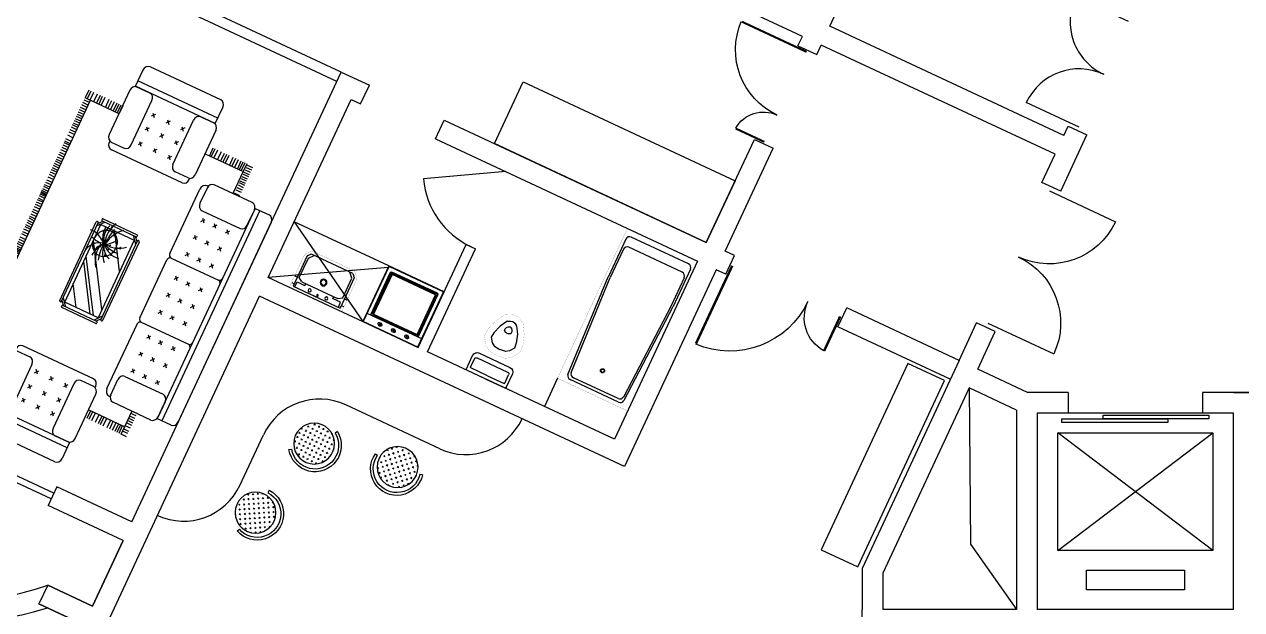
# Model space of a CAD drawing. Header units: millimetres. Extents: x 751 to 49128, y 379 to 40024.
# Drawn here: x 13132 to 24918, y 19677 to 25339 of the extents above; entities that cross this region are included whole.
import ezdxf
from ezdxf.enums import TextEntityAlignment as Align

# ---------------------------------------------------------------- set-up
doc = ezdxf.new("R2010")
doc.units = ezdxf.units.MM
for name, color, linetype in [('LAYER1', 5, 'Continuous'), ('PUB_TEXT', 7, 'Continuous'), ('PUB_WINDW', 7, 'Continuous'), ('STAIR', 2, 'Continuous'), ('WALL', 255, 'Continuous'), ('WINDOW', 2, 'Continuous'), ('WINDOW_TEXT', 7, 'Continuous')]:
    doc.layers.add(name, color=color, linetype=linetype)
doc.styles.add('DIM_FONT', font='SIMPLEX', dxfattribs={"width": 0.8})
doc.styles.add('SIMPLEX', font='SIMPLEX.SHX')
doc.styles.get("Standard").update_dxf_attribs({"font": 'arial.ttf'})

# ---------------------------------------------------------------- blocks, each defined once
blk = doc.blocks.new('_DBLK')
blk.add_line((-0.5, 0), (0, -0.866))
blk.add_arc((-0.5, 0), 1, 300, 0)
at = {"style": 'SIMPLEX', "flags": 9}
blk.add_attdef('A', text='', height=1, dxfattribs=at).set_placement((0, 1.5), align=Align.MIDDLE)
blk = doc.blocks.new('_C5VVX')
for p, q in [((929, 1668), (1692, 1668)), ((879, 1468), (879, 1618)), ((1742, 1618), (1742, 1466)), ((879, 1518), (1742, 1518)), ((879, 1468), (1742, 1468)), ((1035, 1468), (896, 1468)), ((1585, 1468), (1725, 1468)), ((846, 1418), (846, 1007)), ((1085, 1007), (1085, 1418)), ((1535, 1007), (1535, 1418)), ((1775, 1418), (1775, 1007)), ((1162, 1326), (1131, 1296)), ((1131, 1326), (1162, 1296)), ((1319, 1326), (1289, 1296)), ((1289, 1326), (1319, 1296)), ((1477, 1326), (1447, 1296)), ((1447, 1326), (1477, 1296)), ((2073, 1159), (2073, 1231)), ((2120, 1159), (2120, 1231)), ((2150, 1159), (2150, 1231)), ((398, 1222), (456, 1222)), ((398, 1194), (456, 1194)), ((398, 1173), (456, 1173)), ((398, 1144), (456, 1144)), ((458, 1154), (458, 1225)), ((458, 1154), (846, 1154)), ((458, 1008), (458, 1154)), ((480, 1154), (480, 1225)), ((501, 1154), (501, 1225)), ((522, 1154), (522, 1225)), ((551, 1154), (551, 1225)), ((581, 1154), (581, 1225)), ((608, 1154), (608, 1225)), ((652, 1154), (652, 1225)), ((679, 1154), (679, 1225)), ((702, 1154), (702, 1225)), ((735, 1154), (735, 1225)), ((774, 1154), (774, 1225)), ((803, 1154), (803, 1225)), ((824, 1154), (824, 1225)), ((1162, 1199), (1131, 1169)), ((1131, 1199), (1162, 1169)), ((1319, 1199), (1289, 1169)), ((1289, 1199), (1319, 1169)), ((1477, 1199), (1447, 1169)), ((1447, 1199), (1477, 1169)), ((1775, 1154), (2108, 1154)), ((1801, 1154), (1801, 1225)), ((1843, 1154), (1843, 1225)), ((1866, 1154), (1866, 1225)), ((1893, 1154), (1893, 1225)), ((1926, 1154), (1926, 1225)), ((1970, 1154), (1970, 1225)), ((2009, 1154), (2009, 1225)), ((2056, 1154), (2056, 1225)), ((2086, 1154), (2086, 1225)), ((2108, 1154), (2108, -1213)), ((2108, 1154), (2165, 1154)), ((2108, 1133), (2165, 1133)), ((398, 1117), (456, 1117)), ((398, 1096), (456, 1096)), ((398, 1075), (456, 1075)), ((398, 1054), (456, 1054)), ((398, 1030), (456, 1030)), ((1162, 1062), (1131, 1032)), ((1131, 1062), (1162, 1032)), ((1289, 1062), (1319, 1032)), ((1319, 1062), (1289, 1032)), ((1477, 1062), (1447, 1032)), ((1447, 1062), (1477, 1032)), ((2108, 1109), (2165, 1109)), ((2108, 1088), (2165, 1088)), ((2108, 1066), (2165, 1066)), ((2108, 1044), (2165, 1044)), ((0, -925), (0, 925)), ((50, 975), (203, 975)), ((150, -975), (150, 975)), ((200, -975), (200, 975)), ((200, 818), (200, 958)), ((250, 1008), (661, 1008)), ((398, 1008), (456, 1008)), ((711, 975), (720, 975)), ((711, 958), (711, 818)), ((770, 925), (770, 327)), ((879, 957), (879, 948)), ((896, 957), (1035, 957)), ((1725, 957), (1585, 957)), ((1742, 957), (1742, 948)), ((2108, 1017), (2165, 1017)), ((2108, 996), (2165, 996)), ((2108, 975), (2165, 975)), ((2108, 954), (2165, 954)), ((2108, 930), (2165, 930)), ((929, 898), (1692, 898)), ((2108, 908), (2165, 908)), ((2108, 869), (2165, 869)), ((2108, 848), (2165, 848)), ((2108, 826), (2165, 826)), ((661, 768), (250, 768)), ((2108, 814), (2165, 814)), ((2108, 804), (2165, 804)), ((2108, 792), (2165, 792)), ((2108, 777), (2165, 777)), ((2108, 756), (2165, 756)), ((2108, 738), (2165, 738)), ((2108, 717), (2165, 717)), ((2108, 717), (2165, 717)), ((363, 683), (332, 713)), ((363, 713), (332, 683)), ((500, 683), (469, 713)), ((500, 713), (469, 683)), ((627, 683), (597, 713)), ((627, 713), (597, 683)), ((2108, 696), (2165, 696)), ((2108, 666), (2165, 666)), ((2108, 645), (2165, 645)), ((2108, 621), (2165, 621)), ((363, 556), (332, 526)), ((363, 526), (332, 556)), ((500, 526), (469, 556)), ((500, 556), (469, 526)), ((627, 526), (597, 556)), ((627, 556), (597, 526)), ((2108, 600), (2165, 600)), ((2108, 582), (2165, 582)), ((2108, 561), (2165, 561)), ((2108, 542), (2165, 542)), ((2108, 521), (2165, 521)), ((1090, -306), (1090, 421)), ((1098, 429), (1102, 429)), ((1110, 414), (1145, 449)), ((1110, 391), (1168, 449)), ((1110, -306), (1110, 421)), ((1130, 461), (1130, 457)), ((1138, 469), (1505, 469)), ((1138, 449), (1505, 449)), ((1192, 417), (1502, -10)), ((1226, 417), (1502, 38)), ((1377, 417), (1502, 245)), ((1534, 391), (1476, 449)), ((1534, 414), (1499, 449)), ((1513, 461), (1513, 457)), ((1534, 421), (1534, -306)), ((1546, 429), (1542, 429)), ((1554, 421), (1554, -306)), ((2108, 503), (2165, 503)), ((2108, 481), (2165, 481)), ((2108, 459), (2165, 459)), ((2108, 438), (2165, 438)), ((2108, 414), (2165, 414)), ((363, 368), (332, 398)), ((363, 398), (332, 368)), ((500, 368), (469, 398)), ((500, 398), (469, 368)), ((627, 368), (597, 398)), ((627, 398), (597, 368)), ((1142, 341), (1502, -155)), ((2108, 392), (2165, 392)), ((2108, 370), (2165, 370)), ((2108, 349), (2165, 349)), ((2108, 335), (2165, 335)), ((2108, 314), (2165, 314)), ((740, 298), (230, 298)), ((770, 269), (770, -269)), ((2108, 292), (2165, 292)), ((2108, 253), (2165, 253)), ((2108, 232), (2165, 232)), ((2108, 210), (2165, 210)), ((363, 168), (332, 138)), ((363, 138), (332, 168)), ((500, 168), (469, 138)), ((500, 138), (469, 168)), ((627, 168), (597, 138)), ((627, 138), (597, 168)), ((2108, 198), (2165, 198)), ((2108, 188), (2165, 188)), ((2108, 176), (2165, 176)), ((2108, 161), (2165, 161)), ((2108, 140), (2165, 140)), ((2108, 122), (2165, 122)), ((363, -20), (332, 11)), ((363, 11), (332, -20)), ((500, 11), (469, -20)), ((500, -20), (469, 11)), ((627, 11), (597, -20)), ((627, -20), (597, 11)), ((2108, 101), (2165, 101)), ((2108, 101), (2165, 101)), ((2108, 80), (2165, 80)), ((2108, 50), (2165, 50)), ((2108, 29), (2165, 29)), ((2108, 5), (2165, 5)), ((1142, -13), (1352, -303)), ((2108, -16), (2165, -16)), ((2108, -34), (2165, -34)), ((2108, -55), (2165, -55)), ((2108, -74), (2165, -74)), ((2108, -95), (2165, -95)), ((363, -147), (332, -177)), ((363, -177), (332, -147)), ((500, -147), (469, -177)), ((500, -177), (469, -147)), ((627, -147), (597, -177)), ((627, -177), (597, -147)), ((2108, -113), (2165, -113)), ((2108, -135), (2165, -135)), ((2108, -157), (2165, -157)), ((2108, -178), (2165, -178)), ((2108, -202), (2165, -202)), ((740, -298), (230, -298)), ((1110, -277), (1168, -335)), ((1110, -300), (1145, -335)), ((1534, -277), (1476, -335)), ((1534, -300), (1499, -335)), ((2108, -224), (2165, -224)), ((2108, -246), (2165, -246)), ((2108, -267), (2165, -267)), ((2108, -281), (2165, -281)), ((2108, -303), (2165, -303)), ((363, -398), (332, -368)), ((363, -368), (332, -398)), ((500, -398), (469, -368)), ((500, -368), (469, -398)), ((627, -398), (597, -368)), ((627, -368), (597, -398)), ((770, -327), (770, -925)), ((1098, -314), (1102, -314)), ((1130, -347), (1130, -343)), ((1505, -335), (1138, -335)), ((1505, -355), (1138, -355)), ((1513, -347), (1513, -343)), ((1546, -314), (1542, -314)), ((2108, -319), (2165, -319)), ((2108, -331), (2165, -331)), ((2108, -340), (2165, -340)), ((2108, -352), (2165, -352)), ((2108, -368), (2165, -368)), ((2108, -389), (2165, -389)), ((2108, -406), (2165, -406)), ((2108, -428), (2165, -428)), ((2108, -428), (2165, -428)), ((2108, -449), (2165, -449)), ((2108, -478), (2165, -478)), ((2108, -500), (2165, -500)), ((363, -526), (332, -556)), ((363, -556), (332, -526)), ((500, -556), (469, -526)), ((500, -526), (469, -556)), ((627, -556), (597, -526)), ((627, -526), (597, -556)), ((2108, -524), (2165, -524)), ((2108, -545), (2165, -545)), ((2108, -562), (2165, -562)), ((2108, -584), (2165, -584)), ((2108, -603), (2165, -603)), ((363, -713), (332, -683)), ((363, -683), (332, -713)), ((500, -713), (469, -683)), ((500, -683), (469, -713)), ((627, -713), (597, -683)), ((627, -683), (597, -713)), ((2108, -624), (2165, -624)), ((2108, -642), (2165, -642)), ((2108, -663), (2165, -663)), ((2108, -686), (2165, -686)), ((2108, -707), (2165, -707)), ((200, -818), (200, -958)), ((661, -768), (250, -768)), ((711, -958), (711, -818)), ((2108, -731), (2165, -731)), ((2108, -752), (2165, -752)), ((2108, -774), (2165, -774)), ((2108, -796), (2165, -796)), ((2108, -810), (2165, -810)), ((954, -909), (1717, -909)), ((2108, -831), (2165, -831)), ((2108, -865), (2165, -865)), ((2108, -895), (2165, -895)), ((2108, -916), (2165, -916)), ((200, -975), (50, -975)), ((250, -1008), (661, -1008)), ((388, -1017), (445, -1017)), ((458, -1213), (458, -1008)), ((711, -975), (720, -975)), ((871, -1429), (871, -1018)), ((904, -968), (904, -959)), ((921, -968), (1061, -968)), ((1111, -1018), (1111, -1429)), ((1561, -1018), (1561, -1429)), ((1750, -968), (1611, -968)), ((1767, -968), (1767, -959)), ((1800, -1429), (1800, -1018)), ((2108, -940), (2165, -940)), ((2108, -961), (2165, -961)), ((2108, -978), (2165, -978)), ((2108, -1000), (2165, -1000)), ((2108, -1019), (2165, -1019)), ((388, -1046), (445, -1046)), ((388, -1067), (445, -1067)), ((388, -1091), (445, -1091)), ((388, -1113), (445, -1113)), ((1187, -1073), (1157, -1043)), ((1157, -1073), (1187, -1043)), ((1314, -1073), (1344, -1043)), ((1344, -1073), (1314, -1043)), ((1502, -1073), (1472, -1043)), ((1472, -1073), (1502, -1043)), ((2108, -1040), (2165, -1040)), ((2108, -1058), (2165, -1058)), ((2108, -1080), (2165, -1080)), ((2108, -1102), (2165, -1102)), ((2108, -1123), (2165, -1123)), ((388, -1130), (445, -1130)), ((388, -1151), (445, -1151)), ((388, -1170), (445, -1170)), ((388, -1192), (445, -1192)), ((388, -1210), (445, -1210)), ((871, -1213), (458, -1213)), ((458, -1284), (458, -1213)), ((480, -1284), (480, -1213)), ((501, -1284), (501, -1213)), ((522, -1284), (522, -1213)), ((551, -1284), (551, -1213)), ((581, -1284), (581, -1213)), ((608, -1284), (608, -1213)), ((652, -1284), (652, -1213)), ((679, -1284), (679, -1213)), ((702, -1284), (702, -1213)), ((735, -1284), (735, -1213)), ((774, -1284), (774, -1213)), ((803, -1284), (803, -1213)), ((824, -1284), (824, -1213)), ((1187, -1210), (1157, -1180)), ((1157, -1210), (1187, -1180)), ((1344, -1210), (1314, -1180)), ((1314, -1210), (1344, -1180)), ((1502, -1210), (1472, -1180)), ((1472, -1210), (1502, -1180)), ((1798, -1284), (1798, -1213)), ((2108, -1213), (1800, -1213)), ((1820, -1284), (1820, -1213)), ((1841, -1284), (1841, -1213)), ((1862, -1284), (1862, -1213)), ((1891, -1284), (1891, -1213)), ((1921, -1284), (1921, -1213)), ((1947, -1284), (1947, -1213)), ((1992, -1284), (1992, -1213)), ((2019, -1284), (2019, -1213)), ((2042, -1284), (2042, -1213)), ((2075, -1284), (2075, -1213)), ((2108, -1147), (2165, -1147)), ((2108, -1168), (2165, -1168)), ((2108, -1191), (2165, -1191)), ((2108, -1212), (2165, -1212)), ((2113, -1284), (2113, -1213)), ((2143, -1284), (2143, -1213)), ((2164, -1284), (2164, -1213)), ((388, -1231), (445, -1231)), ((388, -1253), (445, -1253)), ((388, -1275), (445, -1275)), ((1187, -1337), (1157, -1307)), ((1157, -1337), (1187, -1307)), ((1344, -1337), (1314, -1307)), ((1314, -1337), (1344, -1307)), ((1502, -1337), (1472, -1307)), ((1472, -1337), (1502, -1307)), ((904, -1479), (1767, -1479)), ((904, -1479), (904, -1629)), ((904, -1529), (1767, -1529)), ((1061, -1479), (921, -1479)), ((1611, -1479), (1750, -1479)), ((1767, -1629), (1767, -1477)), ((954, -1679), (1717, -1679))]:
    blk.add_line(p, q)
blk.add_lwpolyline([(1142, 417), (1502, 417), (1502, -303), (1142, -303)], close=True)
at = {"const_width": 9.6}
for points in [[(1288, -104, 1), (1288, -113, 1)], [(1338, -79, 1), (1338, -89, 1)], [(1415, -27, 1), (1415, -36, 1)], [(1233, -187, 1), (1233, -197, 1)], [(1333, -139, 1), (1333, -148, 1)], [(1333, -172, 1), (1333, -181, 1)], [(1378, -165, 1), (1378, -175, 1)], [(1386, -150, 1), (1386, -159, 1)], [(1389, -174, 1), (1389, -184, 1)], [(1394, -163, 1), (1394, -173, 1)], [(1404, -159, 1), (1404, -168, 1)], [(1420, -130, 1), (1420, -140, 1)], [(1439, -108, 1), (1439, -118, 1)], [(1341, -262, 1), (1341, -272, 1)], [(1449, -255, 1), (1449, -265, 1)], [(1391, -317, 1), (1391, -327, 1)]]:
    blk.add_lwpolyline(points, format="xyb", close=True, dxfattribs=at)
blk.add_circle((1388, -174), 115)
for centre, radius, start, end in [((929, 1618), 50, 90, 180), ((1692, 1618), 50, 360, 90), ((896, 1418), 50, 90, 180), ((1035, 1418), 50, 0, 90), ((1585, 1418), 50, 90, 180), ((1725, 1418), 50, 0, 90), ((50, 925), 50, 90, 180), ((250, 958), 50, 90, 180), ((661, 958), 50, 0, 90), ((720, 925), 50, 0, 90), ((896, 1007), 50, 180, 270), ((929, 948), 50, 180, 270), ((1035, 1007), 50, 270, 0), ((1585, 1007), 50, 180, 270), ((1692, 948), 50, 270, 0), ((1725, 1007), 50, 270, 0), ((250, 818), 50, 180, 270), ((661, 818), 50, 270, 360), ((1098, 421), 8, 90, 180), ((1102, 421), 8, 0, 90), ((1138, 461), 8, 90, 180), ((1138, 457), 8, 180, 270), ((1505, 461), 8, 0, 90), ((1505, 457), 8, 270, 0), ((1542, 421), 8, 90, 180), ((1546, 421), 8, 0, 90), ((230, 328), 30, 180, 270), ((740, 328), 30, 270, 0), ((230, 268), 30, 90, 180), ((740, 268), 30, 0, 90), ((1193, -110), 234, 348.5516, 40.9815), ((1252, -219), 152, 24.0956, 76.2953), ((1164, -203), 233, 13.0452, 49.7766), ((997, -152), 402, 358.3286, 18.729), ((1353, -68), 101, 298.8901, 348.4579), ((1249, -16), 207, 318.7581, 353.8624), ((1386, -15), 154, 276.9904, 348.0284), ((1341, -427), 260, 81.2496, 128.2333), ((1240, -313), 208, 44.4861, 99.3762), ((1269, -418), 276, 65.0888, 95.9637), ((1153, -143), 230, 301.315, 352.1378), ((394, 883), 1432, 309.0488, 312.6799), ((875, -142), 514, 340.5249, 357.8244), ((1217, -251), 188, 323.3231, 25.7633), ((1723, 388), 648, 238.9873, 250.361), ((1297, -265), 135, 332.9909, 45.9102), ((1263, -286), 186, 355.8741, 36.9558), ((1419, -553), 392, 73.8561, 89.1105), ((230, -268), 30, 180, 270), ((230, -328), 30, 90, 180), ((740, -268), 30, 270, 0), ((740, -328), 30, 0, 90), ((1098, -306), 8, 180, 270), ((1102, -306), 8, 270, 0), ((1553, -53), 175, 252.9456, 276.4814), ((1542, -306), 8, 180, 270), ((1546, -306), 8, 270, 0), ((1138, -343), 8, 90, 180), ((1138, -347), 8, 180, 270), ((1505, -343), 8, 0, 90), ((1505, -347), 8, 270, 0), ((250, -818), 50, 90, 180), ((661, -818), 50, 0, 90), ((954, -959), 50, 90, 180), ((1717, -959), 50, 360, 90), ((50, -925), 50, 180, 270), ((250, -958), 50, 180, 270), ((661, -958), 50, 270, 0), ((720, -925), 50, 270, 0), ((921, -1018), 50, 90, 180), ((1061, -1018), 50, 0, 90), ((1611, -1018), 50, 90, 180), ((1750, -1018), 50, 0, 90), ((921, -1429), 50, 180, 270), ((1061, -1429), 50, 270, 0), ((1611, -1429), 50, 180, 270), ((1750, -1429), 50, 270, 0), ((954, -1629), 50, 180, 270), ((1717, -1629), 50, 270, 0)]:
    blk.add_arc(centre, radius, start, end)
at = {"style": 'DIM_FONT', "width": 0.8, "flags": 9}
for tag in ['XSIZE', 'YSIZE']:
    blk.add_attdef(tag, (0, 0), '', height=0.5, dxfattribs=at)
blk = doc.blocks.new('M_B5JMP')
for p, q in [((-0.5, 0.5), (-0.5, -0.5)), ((0.5, 0.5), (0.5, -0.5)), ((-0.5, 0.15), (0.5, 0.15)), ((-0.5, -0.15), (0.5, -0.15))]:
    blk.add_line(p, q)
blk = doc.blocks.new('A$C2C8103B7')
at = {"layer": 'LAYER1'}
h = blk.add_hatch(dxfattribs=at)
h.set_pattern_fill('CROSS', scale=100, style=0)
h.set_pattern_definition([(0, (3258107.49, -723202.217), (25, 25), [12.5, -37.5]), (90, (3258113.74, -723208.467), (-25, 25), [12.5, -37.5])])
h.paths.add_polyline_path([(39.3, 150, 1), (339.3, 150, 1)])
at = {"layer": 'LAYER1', "color": 7}
for p, q in [((0, 137.7), (19.8, 140.5)), ((378.5, 117.1), (359.1, 122.1))]:
    blk.add_line(p, q, dxfattribs=at)
blk.add_circle((189.3, 150), 150, dxfattribs=at)
for radius in [193.2, 173.2]:
    blk.add_arc((191.3, 165), radius, 345.65283, 188.13031, dxfattribs=at)
blk = doc.blocks.new('M_E0')
for p, q in [((-277, -51), (-251, -51)), ((-251, -26), (251, -26)), ((-251, -349), (-251, -26)), ((-232, -26), (-232, -79)), ((-232, -79), (-154, -79)), ((-191, -100), (-232, -127)), ((-191, -100), (189, -100)), ((-149, -84), (-149, -100)), ((0, -26), (-90, -26)), ((-90, -26), (90, -26)), ((148, -84), (148, -100)), ((232, -79), (153, -79)), ((192, -101), (232, -127)), ((232, -26), (232, -79)), ((251, -349), (251, -26)), ((279, -51), (253, -51)), ((-279, -123), (-251, -123)), ((-232, -127), (-232, -335)), ((232, -127), (232, -335)), ((281, -123), (253, -123)), ((-221, -381), (-251, -349)), ((-232, -335), (-191, -381)), ((232, -335), (191, -381)), ((222, -381), (251, -349)), ((222, -381), (-221, -381))]:
    blk.add_line(p, q)
at = {"const_width": 1.5}
for points in [[(-280, 0), (-280, -350)], [(-280, 0), (280, 0)], [(280, 0), (280, -350)], [(-280, -350), (-230, -410)], [(280, -350), (230, -410)], [(-230, -410), (230, -410)]]:
    blk.add_lwpolyline(points, dxfattribs=at)
for centre, radius in [((-89, -56), 15), ((1, -44), 8), ((91, -54), 15), ((1, -182), 33.1), ((1, -182), 24.9)]:
    blk.add_circle(centre, radius)
for centre, start, end in [((-154, -84), 0, 90), ((153, -84), 90, 180), ((189, -105), 57.2444, 90)]:
    blk.add_arc(centre, 5, start, end)
at = {"width": 0.8, "flags": 9}
for tag in ['XSIZE', 'YSIZE']:
    blk.add_attdef(tag, (0, 0), '', height=0.5, dxfattribs=at)
blk = doc.blocks.new('_DBLK1')
for p, q in [((-0.47, 0), (-0.47, -0.47)), ((0.47, 0), (0.47, -0.47))]:
    blk.add_line(p, q)
for centre, start, end in [((-0.47, 0), 270, 0), ((0.47, 0), 180, 270)]:
    blk.add_arc(centre, 0.47, start, end)
at = {"layer": 'WINDOW_TEXT', "style": 'SIMPLEX', "flags": 9}
blk.add_attdef('A', text='', height=1, dxfattribs=at).set_placement((0, 1.5), align=Align.MIDDLE)
blk = doc.blocks.new('M_A17ORW')
at = {"const_width": 0.02}
for points in [[(-0.481, -0.0014), (-0.481, -0.3084)], [(0.481, 0.0014), (0.481, -0.6906)]]:
    blk.add_lwpolyline(points, dxfattribs=at)
for centre, radius, start, end in [((-0.5008, -0.0026), 0.3067, 274.24917, 0.21013), ((0.5046, 0.0019), 0.6987, 180.27623, 268.06031)]:
    blk.add_arc(centre, radius, start, end)
blk = doc.blocks.new('M_E10')
for p, q in [((-740, -70), (-740, -680)), ((-700, -30), (-302, -30)), ((-640, -90), (-640, -660)), ((-600, -50), (-300, -50)), ((-300, -50), (695, -96)), ((-298, -30), (724, -76)), ((760, -116), (760, -634)), ((730, -136), (730, -614)), ((-600, -700), (-300, -700)), ((695, -654), (-300, -700)), ((685, -654), (-300, -700)), ((724, -674), (-298, -720)), ((-700, -720), (-302, -720))]:
    blk.add_line(p, q)
at = {"const_width": 1.5}
for points in [[(-800, 0), (800, 0)], [(-800, -750), (-800, 0)], [(800, 0), (800, -750)], [(800, -750), (-800, -750)]]:
    blk.add_lwpolyline(points, dxfattribs=at)
for radius in [20, 16]:
    blk.add_circle((550, -386), radius)
for centre, start, end in [((-700, -70), 90, 180), ((-600, -90), 90, 180), ((-302, -70), 83.7966, 90), ((690, -136), 0, 83.3675), ((720, -116), 0, 83.7966), ((-700, -680), 180, 270), ((-600, -660), 180, 270), ((690, -614), 276.6325, 0), ((720, -634), 276.2034, 0), ((-302, -680), 270, 276.2034)]:
    blk.add_arc(centre, 40, start, end)
at = {"width": 0.8, "flags": 9}
for tag in ['XSIZE', 'YSIZE']:
    blk.add_attdef(tag, (0, 0), '', height=0.5, dxfattribs=at)
blk = doc.blocks.new('M_E7')
for p, q in [((-201, 62), (-201, -265)), ((-10, 112), (-151, 112)), ((-150, 61), (-150, -264)), ((-41, 81), (-130, 81)), ((-36, -102), (-36, 76)), ((0, -102), (0, 102)), ((-36, -102), (-36, -279)), ((0, -102), (0, -305)), ((-10, -315), (-151, -315)), ((-41, -284), (-130, -284))]:
    blk.add_line(p, q)
at = {"const_width": 1}
for points in [[(-651, -24), (-637, -1), (-550, 51), (-451, 83), (-371, 88), (-294, 37), (-262, -18), (-252, -84), (-252, -102)], [(-651, -180), (-637, -202), (-550, -254), (-451, -287), (-371, -292), (-294, -240), (-262, -186), (-252, -119), (-252, -102)]]:
    blk.add_lwpolyline(points, dxfattribs=at)
for points in [[(-597, -59), (-590, -49), (-523, -9), (-438, 19), (-389, 22), (-343, -9), (-325, -40), (-317, -89), (-317, -102)], [(-596, -145), (-590, -154), (-523, -194), (-438, -222), (-389, -225), (-343, -194), (-325, -164), (-317, -114), (-317, -102)]]:
    blk.add_lwpolyline(points)
blk.add_lwpolyline([(-644, -15, 0.39866), (-643, -191, 0.39866)], format="xyb", dxfattribs=at)
for centre, radius, start, end in [((-151, 62), 50, 90, 180), ((-130, 61), 20, 90, 180), ((-41, 76), 5, 0, 90), ((-10, 102), 10, 0, 90), ((-551, -102), 62.6, 137.0381, 223.979), ((-511, -114), 47.8, 77.2641, 164.6652), ((-511, -89), 47.8, 195.3348, 282.7359), ((-541, -103), 54.1, 1.1332, 40.3816), ((-541, -101), 54.1, 319.6184, 358.8668), ((-151, -265), 50, 180, 270), ((-130, -264), 20, 180, 270), ((-41, -279), 5, 270, 0), ((-10, -305), 10, 270, 0)]:
    blk.add_arc(centre, radius, start, end)
at = {"width": 0.8, "flags": 9}
for tag in ['XSIZE', 'YSIZE']:
    blk.add_attdef(tag, (0, 0), '', height=0.5, dxfattribs=at)
blk = doc.blocks.new('_LIFTD')
for points in [[(-0.5476, -0.6024), (-0.5476, -0.7742), (0.2411, -0.7742), (0.2411, -0.6024), (-0.5476, -0.6024)], [(-0.2411, -0.7836), (-0.2411, -0.9554), (0.5476, -0.9554), (0.5476, -0.7836), (-0.2411, -0.7836)]]:
    blk.add_lwpolyline(points)
blk = doc.blocks.new('1T4F79')
for p, q in [((-21099.5, 2695.6), (-22730.9, 3456.3)), ((-21141.8, 2604.9), (-22773.1, 3365.6)), ((-20640, 819.6), (-21554.7, 1246.1)), ((-21554.7, 1246.1), (-20891, 281.2)), ((-20643, 805.2), (-21805.8, 707.8)), ((-19005.4, -267), (-19132.1, -538.9)), ((-15021.1, -359.5), (-15008.6, -1871.4)), ((-15008.6, -1871.4), (-14560.1, -2503.3))]:
    blk.add_line(p, q)
for points in [[(-17564.9, 1047.3), (-19616.1, 2003.8), (-19337.5, 2601.2), (-17286.4, 1644.7)], [(-16099.1, -2091.1), (-15259, -289.6), (-15612.4, -124.8), (-16452.4, -1926.3)]]:
    blk.add_lwpolyline(points, close=True)
for centre, radius, start, end in [((-19892.9, -404.9), 600, 245, 335), ((-24765.5, 8.4), 2421, 200.1141, 289.8859), ((-24754.6, 31.7), 2646.7, 202.17006, 287.82994), ((-22625.2, -1049.5), 600, 245, 335)]:
    blk.add_arc(centre, radius, start, end)
at = {"layer": 'LAYER1', "color": 7}
for p, q in [((-20640, 819.6), (-20891, 281.2)), ((-20643, 805.2), (-20886.6, 282.8)), ((-20624.9, 755.5), (-20815.5, 346.8)), ((-20618.7, 761.1), (-20812.6, 345.4)), ((-20628.4, 810.6), (-20643, 805.2)), ((-20104.6, 569.9), (-20640, 819.6)), ((-20119, 573), (-20628.4, 810.6)), ((-20624.9, 755.5), (-20610.3, 760.8)), ((-20163.1, 548.7), (-20618.7, 761.1)), ((-20168.7, 554.9), (-20610.3, 760.8)), ((-20357.3, 36), (-20113.7, 558.4)), ((-20357, 132.9), (-20163.1, 548.7)), ((-20355.7, 31.6), (-20104.6, 569.9)), ((-20354, 131.5), (-20163.4, 540.3)), ((-20168.7, 554.9), (-20163.4, 540.3)), ((-20119, 573), (-20113.7, 558.4)), ((-20852.4, 364), (-20317.1, 114.3)), ((-20891, 281.2), (-20355.7, 31.6)), ((-20889.6, 284.2), (-20354.3, 34.6))]:
    blk.add_line(p, q, dxfattribs=at)
for points in [[(-20612.2, 747), (-20797.2, 350.4), (-20361.7, 147.4), (-20176.8, 544)], [(-20608.2, 735.9), (-20786, 354.5), (-20364.7, 158), (-20186.9, 539.4)]]:
    blk.add_lwpolyline(points, close=True, dxfattribs=at)
at = {"layer": 'LAYER1', "color": 7, "extrusion": (0, 0, -1)}
for centre, major_axis, ratio in [((-20724.7, 254.7), (20.1, -9.4), 0.6367654), ((-20723.6, 254.9), (5.8, 12.5), 0.4782602), ((-20595.2, 194.3), (20.1, -9.4), 0.6367654), ((-20594.1, 194.5), (5.8, 12.5), 0.4782602), ((-20465.6, 133.9), (20.1, -9.4), 0.6367654), ((-20464.5, 134.1), (5.8, 12.5), 0.4782602)]:
    blk.add_ellipse(centre, major_axis=major_axis, ratio=ratio, dxfattribs=at)
at = {"layer": 'STAIR'}
for p, q in [((-12760.1, -603.3), (-14060.1, -603.3)), ((-14160.1, -1933.3), (-14160.1, -793.3)), ((-12660.1, -1933.3), (-14160.1, -793.3)), ((-14160.1, -1933.3), (-12660.1, -793.3)), ((-14160.1, -793.3), (-12660.1, -793.3)), ((-12660.1, -793.3), (-12660.1, -1933.3)), ((-12660.1, -1933.3), (-14160.1, -1933.3)), ((-13885.1, -2123.3), (-12935.1, -2123.3)), ((-13885.1, -2313.3), (-13885.1, -2123.3)), ((-12935.1, -2123.3), (-12935.1, -2313.3)), ((-12935.1, -2313.3), (-13885.1, -2313.3))]:
    blk.add_line(p, q, dxfattribs=at)
at = {"layer": 'WALL'}
for p, q in [((-16369.4, 3138), (-14283.2, 7611.8)), ((-16635.2, 3041.2), (-18266.5, 3801.9)), ((-14103.6, 2081.4), (-16369.4, 3138)), ((-16677.4, 2950.6), (-16635.2, 3041.2)), ((-16677.4, 2950.6), (-16496.2, 2866.1)), ((-16496.2, 2866.1), (-16453.9, 2956.7)), ((-14188.1, 1900.2), (-16453.9, 2956.7)), ((-23128.1, -1654.7), (-21099.5, 2695.6)), ((-21099.5, 2695.6), (-20827.6, 2568.8)), ((-20912.1, 2387.5), (-20827.6, 2568.8)), ((-21805.8, 707.8), (-21002.8, 2429.8)), ((-21002.8, 2429.8), (-20912.1, 2387.5)), ((-20187.1, 2049.4), (-20102.6, 2230.7)), ((-20102.6, 2230.7), (-17564.9, 1047.3)), ((-14103.6, 2081.4), (-14061.3, 2172)), ((-14061.3, 2172), (-13880.1, 2087.5)), ((-20187.1, 2049.4), (-19552.7, 1753.6)), ((-17564.9, 1047.3), (-17100, 2044.3)), ((-17100, 2044.3), (-16918.8, 1959.8)), ((-14133.6, 1543.7), (-13880.1, 2087.5)), ((-17383.7, 962.8), (-16918.8, 1959.8)), ((-14314.9, 1628.3), (-14188.1, 1900.2)), ((-19552.7, 1753.6), (-19462.1, 1711.3)), ((-19462.1, 1711.3), (-17649.4, 866.1)), ((-14133.6, 1543.7), (-14314.9, 1628.3)), ((-20355.7, 31.6), (-19890.8, 1028.5)), ((-20265, -10.7), (-19800.2, 986.3)), ((-19890.8, 1028.5), (-19800.2, 986.3)), ((-17293, 920.6), (-17383.7, 962.8)), ((-17649.4, 866.1), (-18452.4, -855.9)), ((-17377.5, 739.3), (-17293, 920.6)), ((-20355.7, 31.6), (-21805.8, 707.8)), ((-17468.2, 781.6), (-18355.7, -1121.7)), ((-17377.5, 739.3), (-17468.2, 781.6)), ((-23360.1, -2625.5), (-21890.3, 526.5)), ((-18355.7, -1121.7), (-21890.3, 526.5)), ((-16290, 232.2), (-16205.5, 413.4)), ((-15117.9, -93.7), (-16205.5, 413.4)), ((-15117.9, -93.7), (-14948.8, 268.8)), ((-14767.6, 184.3), (-14948.8, 268.8)), ((-15202.4, -275), (-16290, 232.2)), ((-14936.6, -178.2), (-14767.6, 184.3)), ((-18452.4, -855.9), (-20265, -10.7)), ((-15117.9, -93.7), (-16057, -2107.7)), ((-14454, -403.3), (-14936.6, -178.2)), ((-15021.1, -359.5), (-15857, -2152)), ((-14560.1, -574.5), (-15021.1, -359.5)), ((-14060.1, -403.3), (-14454, -403.3)), ((-14060.1, -403.3), (-14060.1, -603.3)), ((-12260.1, -403.3), (-12760.1, -403.3)), ((-12760.1, -403.3), (-12760.1, -603.3)), ((-12460.1, -403.3), (-11960.1, -403.3)), ((-20146.4, -948.7), (-21056.3, -524.4)), ((-14560.1, -574.5), (-14560.1, -2503.3)), ((-14060.1, -603.3), (-14360.1, -603.3)), ((-14360.1, -603.3), (-14360.1, -2503.3)), ((-12460.1, -603.3), (-12760.1, -603.3)), ((-12460.1, -2503.3), (-12460.1, -603.3)), ((-22081.4, -1303), (-21853.6, -814.6)), ((-23853.1, -1316.6), (-23937.7, -1497.9)), ((-23128.1, -1654.7), (-23853.1, -1316.6)), ((-23212.6, -1836), (-23937.7, -1497.9)), ((-23508.4, -2470.4), (-23212.6, -1836)), ((-23212.6, -1836), (-23508.4, -2470.4)), ((-16057, -2107.7), (-16057, -2503.3)), ((-15857, -2152), (-15857, -2503.3)), ((-23942, -2268.2), (-24026.5, -2449.5)), ((-23942, -2268.2), (-23508.4, -2470.4)), ((-23508.4, -2470.4), (-23942, -2268.2)), ((-24026.5, -2449.5), (-23560.1, -2667)), ((-23683.6, -2609.4), (-24026.5, -2449.5)), ((-16060.1, -2503.3), (-16060.1, -2703.3)), ((-14560.1, -2503.3), (-15857, -2503.3)), ((-12460.1, -2503.3), (-14360.1, -2503.3))]:
    blk.add_line(p, q, dxfattribs=at)
blk.add_arc((-21309.9, -1068.2), 600, 65, 155, dxfattribs=at)
for name, p, xscale, yscale, zscale, rotation in [('_C5VVX', (-22227.7, 276.2), 0.9893790899999999, 1.15092873, 1.15092873, 155.0000000000003), ('A$C2C8103B7', (-21659.2, -783), -1.32, 1.32, 1.32, 197.1553173032623), ('A$C2C8103B7', (-20685, -835.1), -1.32, 1.32, 1.32, 152.5741842479136), ('A$C2C8103B7', (-22243.2, -1624.9), -1.32, 1.32, 1.32, 228.8783784465944)]:
    blk.add_blockref(name, p, dxfattribs=dict(xscale=xscale, yscale=yscale, zscale=zscale, rotation=rotation))
at = {"xscale": -1, "rotation": 155}
blk.add_blockref('M_E0', (-21349.1, 494.9), dxfattribs=at)
at = {"color": 7, "xscale": -1, "rotation": 64.99999999999994}
blk.add_blockref('M_E7', (-19791.1, -231.7), dxfattribs=at)
at = {"layer": 'PUB_TEXT', "rotation": 245}
blk.add_blockref('M_E10', (-17987.5, 141), dxfattribs=at)
at = {"layer": 'WINDOW'}
for name, p, xscale, yscale, zscale, rotation in [('_DBLK1', (-13717.1, 2673.6), 1200, 1200, 1200, 245), ('M_A17ORW', (-16798.1, 2455.2), -1000, 1000, 1000, 245), ('_DBLK', (-19676.4, 1369.9), 800, 800, 800, 245), ('_DBLK1', (-14541.2, 906.3), 1500, -1500, 1500, 245), ('M_A17ORW', (-16791.5, 576.4), 1200, -1200, 1200, 155), ('M_B5JMP', (-25118.9, -836.7), -2700, 200, 2700, 335.0000000000001)]:
    blk.add_blockref(name, p, dxfattribs=dict(at, xscale=xscale, yscale=yscale, zscale=zscale, rotation=rotation))
at = {"layer": 'WINDOW', "xscale": -1300, "yscale": 200, "zscale": 1300}
blk.add_blockref('_LIFTD', (-13410.1, -503.3), dxfattribs=at)
at = {"style": 'DIM_FONT', "width": 0.8, "flags": 9}
for tag, p, rotation in [('YSIZE', (3996.4, 9793.9), 295), ('YSIZE', (-19234.8, -11587.2), 270), ('XSIZE', (-19234.8, -11587.2), 270), ('YSIZE', (-5485.9, -11587.2), 270), ('XSIZE', (-5485.9, -11587.2), 270)]:
    blk.add_attdef(tag, p, '', height=0.5, rotation=rotation, dxfattribs=at)
at = {"width": 0.8, "flags": 9}
for tag, p in [('YSIZE', (-560.1, -6402.9)), ('XSIZE', (-560.1, -6402.9)), ('XSIZE', (-760.1, -6602.9)), ('YSIZE', (-760.1, -6602.9))]:
    blk.add_attdef(tag, p, '', height=0.4, rotation=180, dxfattribs=at)

msp = doc.modelspace()

# ---------------------------------------------------------------- block references
at = {"layer": 'PUB_WINDW'}
msp.add_blockref('1T4F79', (37300, 22182), dxfattribs=at)

doc.saveas('drawing.dxf')
